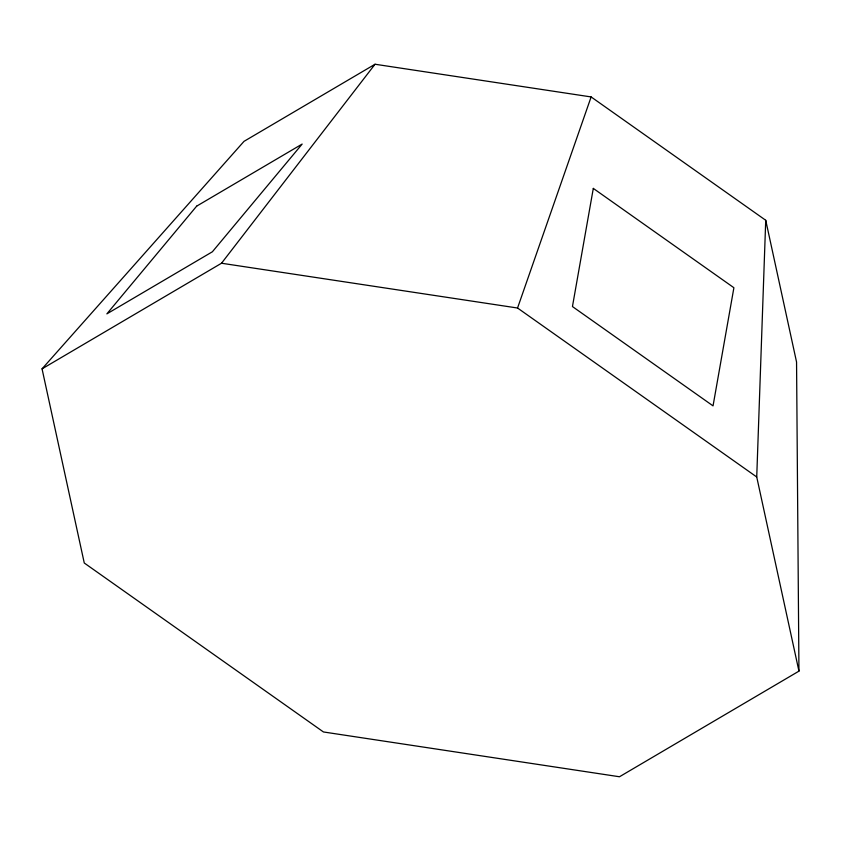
<?xml version="1.0" encoding="UTF-8"?>
<svg xmlns="http://www.w3.org/2000/svg" width="841" height="841" viewBox="0 0 841 841"><rect width="100%" height="100%" fill="white"/><g stroke="black" fill="none" stroke-linecap="round" stroke-linejoin="round"><path stroke-width="1.26" d="M798.95 671.139L756.732 476.984L765.731 220.279L591.128 96.936L375.033 64.242L244.016 141.351L42.05 368.852L84.268 563.007L323.449 731.964L619.481 776.758L798.95 671.139L796.553 362.019L765.731 220.279M756.732 476.984L517.551 308.016L591.128 96.936M42.05 368.852L221.519 263.233L375.033 64.242M221.519 263.233L517.551 308.016M593.304 188.405L572.448 306.555L713.042 405.877L733.899 287.727L593.304 188.405M196.657 206.15L106.87 313.872L212.374 251.785L302.161 144.063L196.657 206.15"/></g></svg>
